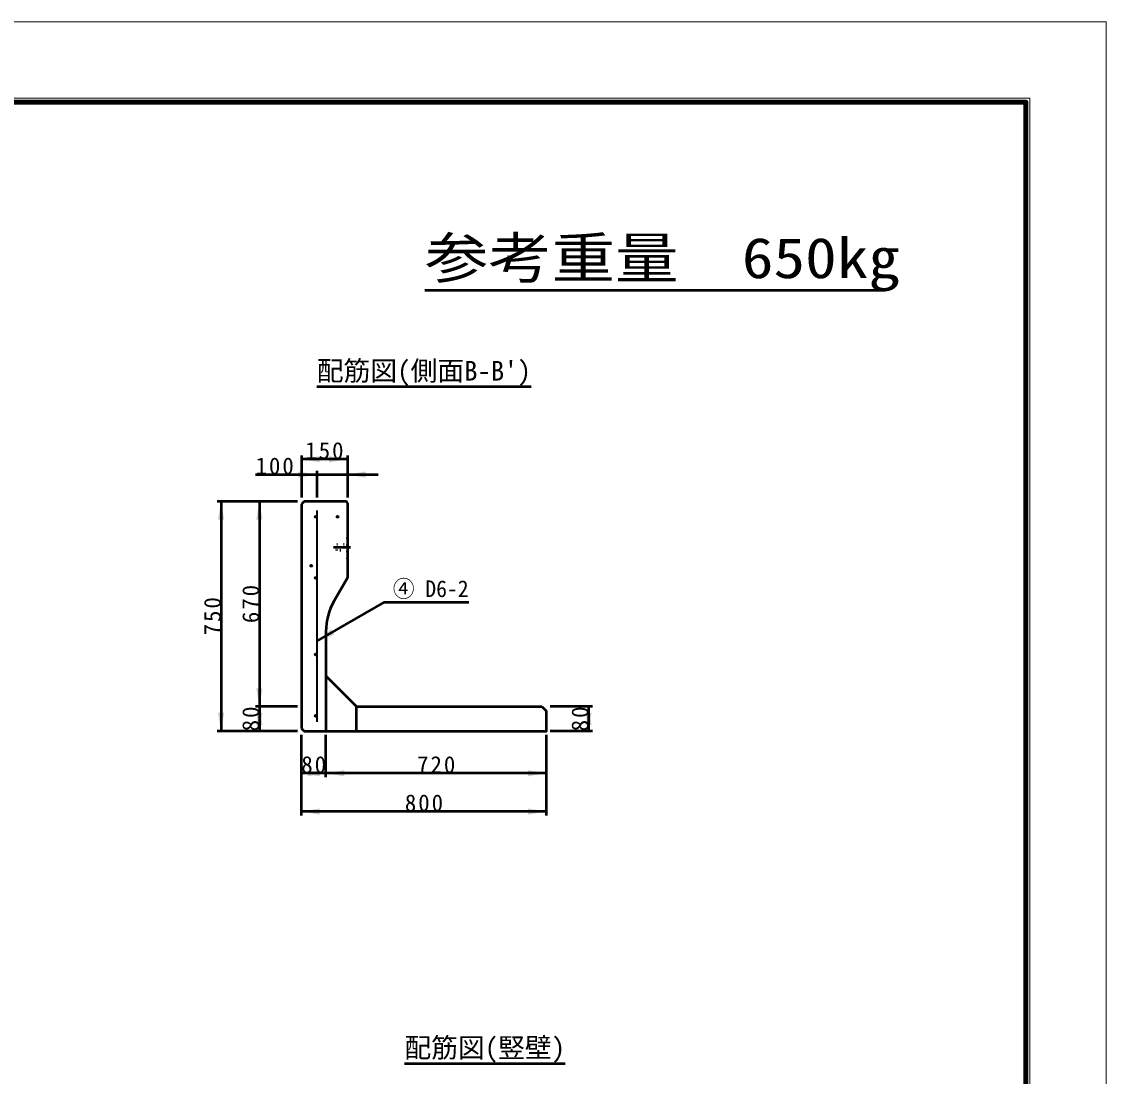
# Model space of a CAD drawing. Units: millimetres, scale not verified, with parts at other scales. Extents: x -2102 to 2102, y -1485 to 1485.
# Drawn here: x 686 to 2102, y 108 to 1485 of the extents above; entities that cross this region are included whole.
import ezdxf
from ezdxf.enums import TextEntityAlignment as Align

# ---------------------------------------------------------------- set-up
doc = ezdxf.new("R2010")
doc.units = ezdxf.units.MM
doc.header["$LTSCALE"] = 5
doc.linetypes.add('DOTTED', pattern=[1.75, 0.25, -1.5])
doc.linetypes.add('LONG_DASHED_DOTTED', pattern=[15.25, 12, -1.5, 0.25, -1.5])
doc.layers.add('0-0_V-nasSTD', color=7, linetype='Continuous', lineweight=50)
doc.layers.add('0-1_0', color=7, linetype='Continuous', lineweight=100)
doc.styles.add('ＭＳ ゴシック', font='')
doc.styles.get('ＭＳ ゴシック').set_extended_font_data('MS Gothic')

msp = doc.modelspace()

# ---------------------------------------------------------------- linework, layer by layer
at = {"layer": '0-0_V-nasSTD'}
for p, q in [((1071.292, 1008.689), (1351.292, 1008.689)), ((1051.292, 918.689), (1051.292, 863.689)), ((1111.292, 913.689), (1051.292, 913.689)), ((1111.292, 918.689), (1111.292, 863.689)), ((991.292, 893.689), (1071.292, 893.689)), ((1071.292, 898.689), (1071.292, 863.689)), ((1071.292, 893.689), (1111.292, 893.689)), ((1111.292, 893.689), (1151.292, 893.689)), ((1046.292, 858.689), (941.292, 858.689)), ((946.292, 858.689), (946.292, 558.689)), ((1054.892, 858.689), (1051.292, 855.089)), ((1051.292, 855.089), (1051.292, 562.289)), ((1109.292, 858.689), (1054.892, 858.689)), ((1083.292, 688.756), (1083.292, 558.689)), ((1083.292, 630.689), (1123.292, 590.689)), ((1046.292, 590.689), (991.292, 590.689)), ((996.292, 590.689), (996.292, 558.689)), ((1123.292, 590.689), (1365.292, 590.689)), ((1123.292, 558.689), (1123.292, 590.689)), ((1365.292, 590.689), (1371.292, 584.689)), ((1431.292, 590.689), (1376.292, 590.689)), ((1426.292, 590.689), (1426.292, 558.689)), ((1046.292, 558.689), (941.292, 558.689)), ((1051.292, 562.289), (1054.892, 558.689)), ((1051.292, 448.689), (1051.292, 553.689)), ((1083.292, 498.689), (1083.292, 553.689)), ((1371.292, 448.689), (1371.292, 553.689)), ((1431.292, 558.689), (1376.292, 558.689)), ((1083.292, 503.689), (1051.292, 503.689)), ((1371.292, 453.689), (1051.292, 453.689)), ((1185.692, 124.889), (1395.692, 124.889))]:
    msp.add_line(p, q, dxfattribs=at)
at = {"layer": '0-0_V-nasSTD', "lineweight": 35}
msp.add_line((1071.292, 846.689), (1071.292, 570.689), dxfattribs=at)
at = {"layer": '0-0_V-nasSTD', "linetype": 'DOTTED'}
for p, q in [((1111.292, 783.689), (1111.292, 813.689)), ((1097.292, 794.689), (1097.292, 802.689)), ((1097.292, 802.689), (1111.292, 802.689)), ((1111.292, 794.689), (1097.292, 794.689))]:
    msp.add_line(p, q, dxfattribs=at)
at = {"layer": '0-0_V-nasSTD', "linetype": 'LONG_DASHED_DOTTED'}
msp.add_line((1093.292, 798.689), (1115.292, 798.689), dxfattribs=at)
at = {"layer": '0-0_V-nasSTD', "lineweight": 18}
for points in [[(-2102.5, -1485), (-2102.5, 1485), (2102.5, 1485), (2102.5, -1485)], [(-2002.5, -1385), (-2002.5, 1385), (2002.5, 1385), (2002.5, -1385)]]:
    msp.add_lwpolyline(points, close=True, dxfattribs=at)
at = {"layer": '0-0_V-nasSTD', "lineweight": 100}
msp.add_lwpolyline([(1997.5, -1380), (1997.5, 1380), (-1997.5, 1380)], dxfattribs=at)
at = {"layer": '0-0_V-nasSTD'}
for points in [[(996.292, 858.689), (996.292, 590.689), (996.292, 558.689)], [(1111.292, 856.689), (1111.292, 758.689), (1094.01, 728.756)], [(1071.292, 676.09), (1159.783, 727.18), (1269.783, 727.18)], [(1054.892, 558.689), (1371.292, 558.689), (1371.292, 584.689)], [(1371.292, 503.689), (1083.292, 503.689), (1051.292, 503.689)]]:
    msp.add_lwpolyline(points, dxfattribs=at)
at = {"layer": '0-0_V-nasSTD', "lineweight": 35}
for centre in [(1070.092, 838.689), (1098.492, 838.689), (1064.092, 774.689), (1070.092, 758.689), (1070.092, 658.689), (1070.092, 578.689)]:
    msp.add_circle(centre, 1.2, dxfattribs=at)
at = {"layer": '0-0_V-nasSTD'}
for centre, radius, start, end in [((1109.292, 856.689), 2, 0, 90), ((1163.292, 688.756), 80, 150, 180)]:
    msp.add_arc(centre, radius, start, end, dxfattribs=at)
for points in [[(1051.292, 913.689), (1075.292, 913.689), (1075.292, 917.689)], [(1051.292, 913.689), (1075.292, 909.689), (1075.292, 913.689)], [(1087.292, 913.689), (1087.292, 917.689), (1111.292, 913.689)], [(1087.292, 909.689), (1087.292, 913.689), (1111.292, 913.689)], [(1047.292, 893.689), (1047.292, 897.689), (1071.292, 893.689)], [(1047.292, 889.689), (1047.292, 893.689), (1071.292, 893.689)], [(1111.292, 893.689), (1135.292, 893.689), (1135.292, 897.689)], [(1111.292, 893.689), (1135.292, 889.689), (1135.292, 893.689)], [(942.292, 834.689), (946.292, 834.689), (946.292, 858.689)], [(946.292, 834.689), (946.292, 858.689), (950.292, 834.689)], [(992.292, 834.689), (996.292, 834.689), (996.292, 858.689)], [(996.292, 834.689), (996.292, 858.689), (1000.292, 834.689)], [(1071.292, 676.09), (1090.077, 691.554), (1092.077, 688.09)], [(1071.292, 676.09), (1092.077, 688.09), (1094.077, 684.626)], [(992.292, 614.689), (996.292, 590.689), (996.292, 614.689)], [(996.292, 590.689), (996.292, 614.689), (1000.292, 614.689)], [(942.292, 582.689), (946.292, 558.689), (946.292, 582.689)], [(946.292, 558.689), (946.292, 582.689), (950.292, 582.689)], [(992.292, 566.689), (996.292, 566.689), (996.292, 590.689)], [(992.292, 582.689), (996.292, 558.689), (996.292, 582.689)], [(996.292, 566.689), (996.292, 590.689), (1000.292, 566.689)], [(996.292, 558.689), (996.292, 582.689), (1000.292, 582.689)], [(1422.292, 566.689), (1426.292, 566.689), (1426.292, 590.689)], [(1422.292, 582.689), (1426.292, 558.689), (1426.292, 582.689)], [(1426.292, 566.689), (1426.292, 590.689), (1430.292, 566.689)], [(1426.292, 558.689), (1426.292, 582.689), (1430.292, 582.689)], [(1051.292, 503.689), (1075.292, 503.689), (1075.292, 507.689)], [(1051.292, 503.689), (1075.292, 499.689), (1075.292, 503.689)], [(1059.292, 503.689), (1059.292, 507.689), (1083.292, 503.689)], [(1059.292, 499.689), (1059.292, 503.689), (1083.292, 503.689)], [(1083.292, 503.689), (1107.292, 503.689), (1107.292, 507.689)], [(1083.292, 503.689), (1107.292, 499.689), (1107.292, 503.689)], [(1347.292, 503.689), (1347.292, 507.689), (1371.292, 503.689)], [(1347.292, 499.689), (1347.292, 503.689), (1371.292, 503.689)], [(1051.292, 453.689), (1075.292, 453.689), (1075.292, 457.689)], [(1051.292, 453.689), (1075.292, 449.689), (1075.292, 453.689)], [(1347.292, 453.689), (1347.292, 457.689), (1371.292, 453.689)], [(1347.292, 449.689), (1347.292, 453.689), (1371.292, 453.689)]]:
    msp.add_solid(points, dxfattribs=at)
at = {"layer": '0-1_0', "lineweight": 50}
msp.add_line((1212.469, 1134.328), (1813.669, 1134.328), dxfattribs=at)

# ---------------------------------------------------------------- texts
at = {"layer": '0-0_V-nasSTD', "style": 'ＭＳ ゴシック'}
for s, height, width, p in [('参考重量\u3000650kg', 52.79, 1.15, (1212.469, 1134.328)), ('④ D6-2', 21.85, 0.95, (1170.672, 727.18))]:
    msp.add_text(s, height=height, dxfattribs=dict(at, width=width)).set_placement(p, align=Align.BOTTOM_LEFT)
for s, p in [("配筋図(側面B-B')", (1071.292, 1008.689)), ('配筋図(竪壁)', (1185.692, 124.889))]:
    msp.add_text(s, height=25.66, dxfattribs=at).set_placement(p, align=Align.BOTTOM_LEFT)
at = {"layer": '0-0_V-nasSTD', "char_height": 21.99, "attachment_point": 7, "style": 'ＭＳ ゴシック'}
for s, insert in [('\\T1.17;150', (1056.292, 913.689)), ('\\T1.17;100', (991.292, 893.689)), ('\\T1.17;80', (1051.042, 503.689)), ('\\T1.17;720', (1202.292, 503.689)), ('\\T1.17;800', (1186.292, 453.689))]:
    msp.add_mtext(s, dxfattribs=dict(at, insert=insert))
at = {"layer": '0-0_V-nasSTD', "char_height": 21.99, "attachment_point": 7, "rotation": 90, "style": 'ＭＳ ゴシック'}
for s, insert in [('\\T1.17;670', (996.292, 699.689)), ('\\T1.17;750', (946.292, 683.689)), ('\\T1.17;80', (996.292, 558.439)), ('\\T1.17;80', (1426.292, 558.439))]:
    msp.add_mtext(s, dxfattribs=dict(at, insert=insert))

doc.saveas('drawing.dxf')
